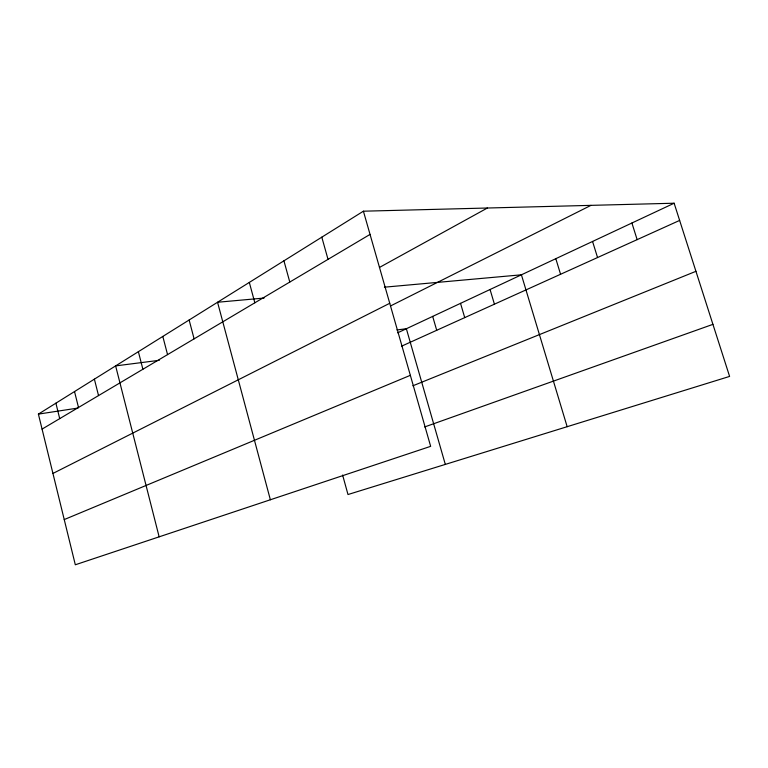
<?xml version="1.0" encoding="UTF-8"?>
<svg xmlns="http://www.w3.org/2000/svg" width="768" height="768" viewBox="0 0 768 768"><rect width="100%" height="100%" fill="white"/><g stroke="black" fill="none" stroke-linecap="round" stroke-linejoin="round"><path stroke-width="1.15" d="M363.408 211.2L430.656 446.342L75.312 564.778L38.4 414.106L363.408 211.2L674.131 203.222L729.6 376.416L347.99 494.534L342.614 475.037M42.077 429.101L370.042 234.413M379.459 267.446L487.373 208.022M52.934 473.443L389.741 303.283M390.797 305.818L590.966 205.363M397.709 332.794L674.131 203.222M401.539 346.195L679.642 220.416M64.234 519.571L410.342 375.331M412.867 385.795L695.942 271.315M424.637 426.95L712.925 324.355M38.4 414.106L77.981 408.058M159.302 360.307L115.622 365.894L159.139 536.832M396.864 329.952L406.368 328.733L445.315 464.41M264.106 298.051L217.555 302.256L270.365 499.766M384.403 287.184L521.414 274.81L567.158 426.701M631.91 223.018L637.142 239.645M592.56 241.459L597.552 257.549M555.811 258.682L560.573 274.272M490.061 289.507L494.419 304.186M460.531 303.35L464.726 317.626M432.682 316.397L436.714 330.288M321.802 237.178L328.022 259.354M283.93 260.822L289.786 282.048M249.322 282.432L254.842 302.794M189.13 320.006L194.102 338.851M162.816 336.432L167.549 354.614M138.374 351.686L142.896 369.254M94.387 379.152L98.534 395.587M74.525 391.555L78.499 407.482M55.901 403.181L59.712 418.627"/></g></svg>
